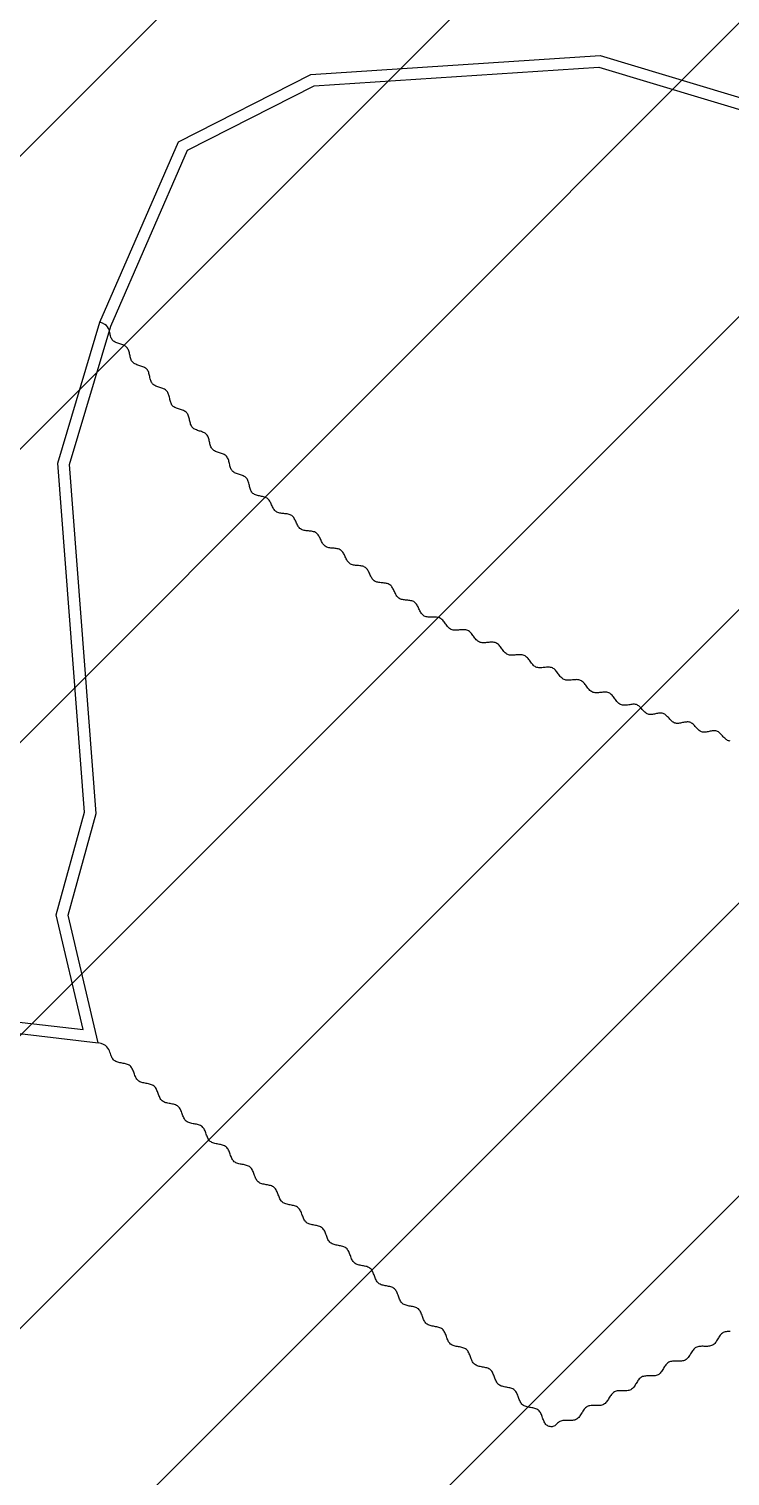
# Model space of a CAD drawing. Header units: metres. Extents: x 511708 to 512549, y 196282 to 196876.
# Drawn here: x 512452.11 to 512456.36, y 196498.23 to 196507 of the extents above; entities that cross this region are included whole.
import ezdxf

# ---------------------------------------------------------------- set-up
doc = ezdxf.new("R2010")
doc.units = ezdxf.units.M
doc.header["$MEASUREMENT"] = 0
doc.layers.get('0').update_dxf_attribs({"linetype": 'CONTINUOUS'})

msp = doc.modelspace()

# ---------------------------------------------------------------- hatches: boundary and pattern name
at = {"ltscale": 30}
h = msp.add_hatch(dxfattribs=at)
h.set_pattern_fill('LINE', color=2, scale=0.396, angle=45, style=0)
h.set_pattern_definition([(45, (510676.5057, 194380.4005), (-0.88904536, 0.88904536), [])])
edge = h.paths.add_edge_path(flags=16)
edge.add_arc((512447.2861, 196505.7065), 4.0759, 0, 360)
h.paths.add_polyline_path([(512436.1353, 196515.6696), (512458.4369, 196515.6696), (512458.4369, 196495.7434), (512436.1353, 196495.7434)])

# ---------------------------------------------------------------- linework, layer by layer
at = {"color": 3}
for p, q in [((512453.8205, 196506.7289), (512455.5753, 196506.8435)), ((512455.5753, 196506.8435), (512456.9037, 196506.4423)), ((512453.017, 196506.3195), (512453.8205, 196506.7289)), ((512453.8393, 196506.6606), (512455.5673, 196506.7735)), ((512455.5673, 196506.7735), (512456.9017, 196506.3705)), ((512453.0706, 196506.269), (512453.8393, 196506.6606)), ((512452.5403, 196505.226), (512453.017, 196506.3195)), ((512452.6055, 196505.2022), (512453.0706, 196506.269)), ((512452.285, 196504.3702), (512452.5403, 196505.226)), ((512452.3551, 196504.3627), (512452.6055, 196505.2022)), ((512452.4473, 196502.2533), (512452.285, 196504.3702)), ((512452.5173, 196502.2465), (512452.3551, 196504.3627)), ((512452.2751, 196501.6311), (512452.4473, 196502.2533)), ((512452.3466, 196501.6297), (512452.5173, 196502.2465)), ((512452.4391, 196500.9352), (512452.2751, 196501.6311)), ((512452.5292, 196500.8548), (512452.3466, 196501.6297)), ((512451.9442, 196500.9931), (512452.4391, 196500.9352)), ((512451.9312, 196500.9249), (512452.5292, 196500.8548))]:
    msp.add_line(p, q, dxfattribs=at)
at = {"color": 42, "lineweight": -3, "ltscale": 30}
for points in [[(512456.3635, 196502.6855), (512456.3581, 196502.6862), (512456.3529, 196502.6875), (512456.3479, 196502.6895), (512456.3431, 196502.6922), (512456.3386, 196502.6954), (512456.3342, 196502.6991), (512456.3299, 196502.7032), (512456.3257, 196502.7075), (512456.3215, 196502.712), (512456.3174, 196502.7166), (512456.3133, 196502.7212), (512456.3091, 196502.7257), (512456.3049, 196502.73), (512456.3006, 196502.734), (512456.2962, 196502.7377), (512456.2916, 196502.7409), (512456.2869, 196502.7436), (512456.2819, 196502.7456), (512456.2767, 196502.747), (512456.2713, 196502.7476), (512456.2657, 196502.7478), (512456.26, 196502.7475), (512456.2541, 196502.7468), (512456.2482, 196502.7458), (512456.2422, 196502.7447), (512456.2361, 196502.7434), (512456.2301, 196502.7422), (512456.2241, 196502.741), (512456.2181, 196502.7401), (512456.2123, 196502.7394), (512456.2065, 196502.739), (512456.2009, 196502.7392), (512456.1955, 196502.7399), (512456.1903, 196502.7412), (512456.1854, 196502.7432), (512456.1806, 196502.7459), (512456.176, 196502.7491), (512456.1716, 196502.7528), (512456.1673, 196502.7568), (512456.1631, 196502.7611), (512456.159, 196502.7657), (512456.1549, 196502.7702), (512456.1507, 196502.7748), (512456.1466, 196502.7793), (512456.1424, 196502.7837), (512456.1381, 196502.7877), (512456.1337, 196502.7914), (512456.1291, 196502.7946), (512456.1244, 196502.7973), (512456.1194, 196502.7993), (512456.1142, 196502.8006), (512456.1088, 196502.8013), (512456.1032, 196502.8014), (512456.0975, 196502.8011), (512456.0916, 196502.8004), (512456.0857, 196502.7995), (512456.0796, 196502.7983), (512456.0736, 196502.7971), (512456.0676, 196502.7958), (512456.0615, 196502.7947), (512456.0556, 196502.7937), (512456.0497, 196502.793), (512456.044, 196502.7927), (512456.0384, 196502.7928), (512456.033, 196502.7935), (512456.0278, 196502.7949), (512456.0228, 196502.7969), (512456.0181, 196502.7996), (512456.0135, 196502.8028), (512456.0091, 196502.8065), (512456.0048, 196502.8105), (512456.0006, 196502.8148), (512455.9965, 196502.8193), (512455.9923, 196502.8239), (512455.9882, 196502.8285), (512455.9841, 196502.833), (512455.9799, 196502.8373), (512455.9756, 196502.8414), (512455.9712, 196502.8451), (512455.9666, 196502.8483), (512455.9618, 196502.8509), (512455.9569, 196502.853), (512455.9517, 196502.8543), (512455.9463, 196502.855), (512455.9407, 196502.8551), (512455.9349, 196502.8548), (512455.9291, 196502.8541), (512455.9231, 196502.8531), (512455.9171, 196502.852), (512455.9111, 196502.8508), (512455.905, 196502.8495), (512455.899, 196502.8484), (512455.8931, 196502.8474), (512455.8872, 196502.8467), (512455.8815, 196502.8464), (512455.8759, 196502.8465), (512455.8705, 196502.8472), (512455.8653, 196502.8485), (512455.8603, 196502.8506), (512455.8556, 196502.8532), (512455.851, 196502.8564), (512455.8466, 196502.8601), (512455.8423, 196502.8642), (512455.8381, 196502.8685), (512455.8339, 196502.873), (512455.8298, 196502.8776), (512455.8257, 196502.8822), (512455.8215, 196502.8867), (512455.8173, 196502.891), (512455.813, 196502.895), (512455.8086, 196502.8987), (512455.8041, 196502.9019), (512455.7993, 196502.9046), (512455.7943, 196502.9066), (512455.7891, 196502.908), (512455.7837, 196502.9087), (512455.7781, 196502.9088), (512455.7723, 196502.9086), (512455.7663, 196502.9079), (512455.7602, 196502.9071), (512455.754, 196502.9061), (512455.7476, 196502.9051), (512455.7412, 196502.9042), (512455.7348, 196502.9034), (512455.7284, 196502.9029), (512455.722, 196502.9027), (512455.7158, 196502.9029), (512455.7098, 196502.9036), (512455.704, 196502.9049), (512455.6984, 196502.9069), (512455.6933, 196502.9096), (512455.6884, 196502.913), (512455.6837, 196502.917), (512455.6793, 196502.9215), (512455.6751, 196502.9264), (512455.671, 196502.9315), (512455.6669, 196502.9369), (512455.6629, 196502.9423), (512455.6589, 196502.9478), (512455.6549, 196502.9531), (512455.6508, 196502.9583), (512455.6465, 196502.9631), (512455.6421, 196502.9676), (512455.6375, 196502.9716), (512455.6326, 196502.975), (512455.6274, 196502.9777), (512455.6219, 196502.9797), (512455.6161, 196502.9811), (512455.61, 196502.9818), (512455.6037, 196502.9821), (512455.5973, 196502.9819), (512455.5907, 196502.9815), (512455.584, 196502.9809), (512455.5773, 196502.9802), (512455.5706, 196502.9795), (512455.564, 196502.9789), (512455.5574, 196502.9785), (512455.5509, 196502.9784), (512455.5446, 196502.9786), (512455.5386, 196502.9794), (512455.5327, 196502.9807), (512455.5272, 196502.9827), (512455.522, 196502.9854), (512455.5172, 196502.9888), (512455.5125, 196502.9928), (512455.5081, 196502.9973), (512455.5039, 196503.0022), (512455.4997, 196503.0073), (512455.4957, 196503.0127), (512455.4917, 196503.0181), (512455.4877, 196503.0236), (512455.4837, 196503.0289), (512455.4796, 196503.0341), (512455.4753, 196503.0389), (512455.4709, 196503.0434), (512455.4663, 196503.0474), (512455.4614, 196503.0508), (512455.4562, 196503.0535), (512455.4507, 196503.0555), (512455.4449, 196503.0569), (512455.4388, 196503.0576), (512455.4325, 196503.0579), (512455.4261, 196503.0577), (512455.4195, 196503.0573), (512455.4128, 196503.0567), (512455.4061, 196503.056), (512455.3994, 196503.0553), (512455.3927, 196503.0547), (512455.3862, 196503.0543), (512455.3797, 196503.0542), (512455.3734, 196503.0544), (512455.3673, 196503.0552), (512455.3615, 196503.0565), (512455.356, 196503.0585), (512455.3508, 196503.0612), (512455.3459, 196503.0647), (512455.3413, 196503.0686), (512455.3369, 196503.0731), (512455.3326, 196503.078), (512455.3285, 196503.0831), (512455.3245, 196503.0885), (512455.3205, 196503.0939), (512455.3165, 196503.0994), (512455.3125, 196503.1047), (512455.3084, 196503.1099), (512455.3041, 196503.1147), (512455.2997, 196503.1192), (512455.2951, 196503.1232), (512455.2902, 196503.1266), (512455.285, 196503.1294), (512455.2795, 196503.1313), (512455.2737, 196503.1327), (512455.2676, 196503.1334), (512455.2613, 196503.1337), (512455.2549, 196503.1336), (512455.2483, 196503.1331), (512455.2416, 196503.1325), (512455.2349, 196503.1318), (512455.2282, 196503.1311), (512455.2215, 196503.1305), (512455.2149, 196503.1301), (512455.2085, 196503.13), (512455.2022, 196503.1302), (512455.1961, 196503.131), (512455.1903, 196503.1323), (512455.1848, 196503.1343), (512455.1796, 196503.137), (512455.1747, 196503.1405), (512455.1701, 196503.1444), (512455.1657, 196503.1489), (512455.1614, 196503.1538), (512455.1573, 196503.1589), (512455.1533, 196503.1643), (512455.1493, 196503.1697), (512455.1453, 196503.1752), (512455.1413, 196503.1805), (512455.1372, 196503.1857), (512455.1329, 196503.1905), (512455.1285, 196503.195), (512455.1239, 196503.199), (512455.119, 196503.2024), (512455.1138, 196503.2052), (512455.1083, 196503.2072), (512455.1025, 196503.2085), (512455.0964, 196503.2092), (512455.0901, 196503.2095), (512455.0837, 196503.2094), (512455.0771, 196503.2089), (512455.0704, 196503.2083), (512455.0637, 196503.2076), (512455.057, 196503.2069), (512455.0503, 196503.2063), (512455.0437, 196503.2059), (512455.0373, 196503.2058), (512455.031, 196503.206), (512455.0249, 196503.2068), (512455.0191, 196503.2081), (512455.0136, 196503.2101), (512455.0084, 196503.2128), (512455.0035, 196503.2163), (512454.9989, 196503.2202), (512454.9945, 196503.2247), (512454.9902, 196503.2296), (512454.9861, 196503.2347), (512454.9821, 196503.2401), (512454.9781, 196503.2455), (512454.9741, 196503.251), (512454.9701, 196503.2563), (512454.9659, 196503.2615), (512454.9617, 196503.2663), (512454.9573, 196503.2708), (512454.9526, 196503.2748), (512454.9478, 196503.2782), (512454.9426, 196503.281), (512454.9371, 196503.283), (512454.9312, 196503.2843), (512454.9252, 196503.285), (512454.9189, 196503.2853), (512454.9124, 196503.2852), (512454.9059, 196503.2847), (512454.8992, 196503.2841), (512454.8925, 196503.2834), (512454.8858, 196503.2827), (512454.8791, 196503.2821), (512454.8725, 196503.2817), (512454.8661, 196503.2816), (512454.8598, 196503.2818), (512454.8537, 196503.2826), (512454.8479, 196503.2839), (512454.8424, 196503.2859), (512454.8372, 196503.2886), (512454.8323, 196503.2921), (512454.8277, 196503.296), (512454.8233, 196503.3005), (512454.819, 196503.3054), (512454.8149, 196503.3105), (512454.8109, 196503.3159), (512454.8069, 196503.3213), (512454.8029, 196503.3268), (512454.7988, 196503.3321), (512454.7947, 196503.3373), (512454.7905, 196503.3421), (512454.7861, 196503.3466), (512454.7814, 196503.3506), (512454.7765, 196503.354), (512454.7714, 196503.3568), (512454.7658, 196503.3588), (512454.76, 196503.3601), (512454.754, 196503.3608), (512454.7477, 196503.3611), (512454.7412, 196503.361), (512454.7346, 196503.3605), (512454.728, 196503.3599), (512454.7213, 196503.3592), (512454.7146, 196503.3585), (512454.7079, 196503.3579), (512454.7013, 196503.3575), (512454.6948, 196503.3574), (512454.6886, 196503.3576), (512454.6825, 196503.3584), (512454.6767, 196503.3597), (512454.6712, 196503.3617), (512454.666, 196503.3644), (512454.6611, 196503.3679), (512454.6565, 196503.3719), (512454.652, 196503.3763), (512454.6478, 196503.3812), (512454.6437, 196503.3863), (512454.6396, 196503.3917), (512454.6357, 196503.3971), (512454.6317, 196503.4026), (512454.6276, 196503.4079), (512454.6235, 196503.4131), (512454.6193, 196503.4179), (512454.6148, 196503.4224), (512454.6102, 196503.4264), (512454.6053, 196503.4298), (512454.6001, 196503.4326), (512454.5946, 196503.4346), (512454.5888, 196503.4359), (512454.5828, 196503.4367), (512454.5765, 196503.4371), (512454.5701, 196503.4372), (512454.5635, 196503.4371), (512454.5569, 196503.4369), (512454.5503, 196503.4368), (512454.5437, 196503.4368), (512454.5371, 196503.4371), (512454.5307, 196503.4376), (512454.5245, 196503.4385), (512454.5185, 196503.4398), (512454.5129, 196503.4416), (512454.5076, 196503.444), (512454.5027, 196503.447), (512454.4983, 196503.4506), (512454.4943, 196503.4548), (512454.4906, 196503.4594), (512454.4872, 196503.4646), (512454.4841, 196503.47), (512454.4812, 196503.4757), (512454.4783, 196503.4816), (512454.4756, 196503.4876), (512454.4728, 196503.4935), (512454.47, 196503.4994), (512454.467, 196503.5051), (512454.4639, 196503.5105), (512454.4605, 196503.5157), (512454.4569, 196503.5204), (512454.4528, 196503.5245), (512454.4484, 196503.5281), (512454.4435, 196503.5311), (512454.4382, 196503.5335), (512454.4326, 196503.5353), (512454.4266, 196503.5368), (512454.4204, 196503.5379), (512454.4141, 196503.5388), (512454.4076, 196503.5395), (512454.4011, 196503.5401), (512454.3945, 196503.5407), (512454.388, 196503.5414), (512454.3817, 196503.5422), (512454.3755, 196503.5433), (512454.3695, 196503.5448), (512454.3639, 196503.5467), (512454.3586, 196503.549), (512454.3537, 196503.552), (512454.3493, 196503.5556), (512454.3453, 196503.5598), (512454.3416, 196503.5645), (512454.3382, 196503.5696), (512454.3351, 196503.5751), (512454.3322, 196503.5808), (512454.3293, 196503.5866), (512454.3266, 196503.5926), (512454.3238, 196503.5985), (512454.321, 196503.6044), (512454.318, 196503.6101), (512454.3149, 196503.6156), (512454.3115, 196503.6207), (512454.3079, 196503.6254), (512454.3039, 196503.6296), (512454.2994, 196503.6332), (512454.2945, 196503.6361), (512454.2892, 196503.6385), (512454.2836, 196503.6404), (512454.2776, 196503.6418), (512454.2715, 196503.6429), (512454.2651, 196503.6438), (512454.2586, 196503.6445), (512454.2521, 196503.6451), (512454.2455, 196503.6457), (512454.2391, 196503.6464), (512454.2327, 196503.6473), (512454.2265, 196503.6484), (512454.2206, 196503.6498), (512454.2149, 196503.6517), (512454.2096, 196503.6541), (512454.2047, 196503.657), (512454.2003, 196503.6606), (512454.1963, 196503.6648), (512454.1926, 196503.6695), (512454.1893, 196503.6746), (512454.1861, 196503.6801), (512454.1832, 196503.6858), (512454.1804, 196503.6917), (512454.1776, 196503.6976), (512454.1748, 196503.7036), (512454.172, 196503.7095), (512454.169, 196503.7152), (512454.1659, 196503.7206), (512454.1625, 196503.7257), (512454.1589, 196503.7304), (512454.1549, 196503.7346), (512454.1504, 196503.7382), (512454.1456, 196503.7412), (512454.1403, 196503.7436), (512454.1346, 196503.7454), (512454.1287, 196503.7469), (512454.1225, 196503.748), (512454.1161, 196503.7488), (512454.1096, 196503.7495), (512454.1031, 196503.7501), (512454.0965, 196503.7508), (512454.0901, 196503.7514), (512454.0837, 196503.7523), (512454.0775, 196503.7534), (512454.0716, 196503.7549), (512454.0659, 196503.7567), (512454.0606, 196503.7591), (512454.0557, 196503.7621), (512454.0513, 196503.7657), (512454.0473, 196503.7699), (512454.0436, 196503.7746), (512454.0403, 196503.7797), (512454.0371, 196503.7851), (512454.0342, 196503.7908), (512454.0314, 196503.7967), (512454.0286, 196503.8027), (512454.0258, 196503.8086), (512454.023, 196503.8145), (512454.02, 196503.8202), (512454.0169, 196503.8257), (512454.0136, 196503.8308), (512454.0099, 196503.8355), (512454.0059, 196503.8397), (512454.0015, 196503.8433), (512453.9966, 196503.8462), (512453.9913, 196503.8486), (512453.9856, 196503.8505), (512453.9797, 196503.8519), (512453.9735, 196503.853), (512453.9671, 196503.8539), (512453.9606, 196503.8546), (512453.9541, 196503.8552), (512453.9476, 196503.8558), (512453.9411, 196503.8565), (512453.9347, 196503.8573), (512453.9285, 196503.8585), (512453.9226, 196503.8599), (512453.9169, 196503.8618), (512453.9116, 196503.8641), (512453.9067, 196503.8671), (512453.9023, 196503.8707), (512453.8983, 196503.8749), (512453.8946, 196503.8796), (512453.8913, 196503.8847), (512453.8882, 196503.8902), (512453.8852, 196503.8959), (512453.8824, 196503.9017), (512453.8796, 196503.9077), (512453.8768, 196503.9137), (512453.874, 196503.9195), (512453.8711, 196503.9252), (512453.8679, 196503.9307), (512453.8646, 196503.9358), (512453.8609, 196503.9405), (512453.8569, 196503.9447), (512453.8525, 196503.9483), (512453.8476, 196503.9513), (512453.8423, 196503.9536), (512453.8366, 196503.9555), (512453.8307, 196503.957), (512453.8245, 196503.9581), (512453.8181, 196503.9589), (512453.8117, 196503.9596), (512453.8051, 196503.9602), (512453.7986, 196503.9608), (512453.7921, 196503.9615), (512453.7857, 196503.9624), (512453.7795, 196503.9635), (512453.7736, 196503.9649), (512453.7679, 196503.9668), (512453.7626, 196503.9692), (512453.7578, 196503.9721), (512453.7533, 196503.9758), (512453.7493, 196503.9799), (512453.7457, 196503.9846), (512453.7423, 196503.9898), (512453.7392, 196503.9952), (512453.7362, 196504.0009), (512453.7334, 196504.0068), (512453.7306, 196504.0127), (512453.7278, 196504.0187), (512453.725, 196504.0246), (512453.7221, 196504.0303), (512453.7189, 196504.0357), (512453.7156, 196504.0408), (512453.7119, 196504.0455), (512453.7079, 196504.0497), (512453.7035, 196504.0533), (512453.6986, 196504.0563), (512453.6933, 196504.0587), (512453.6876, 196504.0605), (512453.6817, 196504.062), (512453.6755, 196504.0631), (512453.6692, 196504.064), (512453.6627, 196504.0647), (512453.6561, 196504.0653), (512453.6496, 196504.0659), (512453.6431, 196504.0666), (512453.6367, 196504.0674), (512453.6306, 196504.0685), (512453.6246, 196504.07), (512453.619, 196504.0719), (512453.6137, 196504.0742), (512453.6088, 196504.0772), (512453.6043, 196504.0808), (512453.6003, 196504.085), (512453.5967, 196504.0897), (512453.5933, 196504.0948), (512453.5902, 196504.1003), (512453.5872, 196504.106), (512453.5844, 196504.1118), (512453.5816, 196504.1178), (512453.5789, 196504.1237), (512453.576, 196504.1296), (512453.5731, 196504.1353), (512453.57, 196504.1408), (512453.5666, 196504.1459), (512453.5629, 196504.1506), (512453.5589, 196504.1548), (512453.5545, 196504.1584), (512453.5496, 196504.1613), (512453.5443, 196504.1637), (512453.5387, 196504.1657), (512453.5328, 196504.1673), (512453.5267, 196504.1686), (512453.5204, 196504.1698), (512453.514, 196504.1709), (512453.5077, 196504.1721), (512453.5013, 196504.1735), (512453.4951, 196504.175), (512453.4891, 196504.1769), (512453.4834, 196504.179), (512453.4779, 196504.1815), (512453.4729, 196504.1844), (512453.4683, 196504.1878), (512453.4642, 196504.1917), (512453.4607, 196504.1961), (512453.4578, 196504.2009), (512453.4552, 196504.2062), (512453.4531, 196504.2118), (512453.4512, 196504.2177), (512453.4496, 196504.2238), (512453.4481, 196504.23), (512453.4467, 196504.2363), (512453.4453, 196504.2426), (512453.4438, 196504.2488), (512453.4422, 196504.2549), (512453.4403, 196504.2608), (512453.4382, 196504.2664), (512453.4357, 196504.2717), (512453.4327, 196504.2765), (512453.4292, 196504.2809), (512453.4251, 196504.2848), (512453.4206, 196504.2882), (512453.4155, 196504.2911), (512453.4101, 196504.2938), (512453.4044, 196504.2961), (512453.3985, 196504.2983), (512453.3924, 196504.3003), (512453.3863, 196504.3023), (512453.3801, 196504.3042), (512453.3741, 196504.3062), (512453.3681, 196504.3084), (512453.3624, 196504.3108), (512453.357, 196504.3134), (512453.352, 196504.3164), (512453.3474, 196504.3198), (512453.3434, 196504.3236), (512453.3399, 196504.328), (512453.3369, 196504.3329), (512453.3344, 196504.3382), (512453.3322, 196504.3438), (512453.3304, 196504.3496), (512453.3287, 196504.3557), (512453.3273, 196504.362), (512453.3259, 196504.3683), (512453.3244, 196504.3745), (512453.323, 196504.3808), (512453.3213, 196504.3869), (512453.3195, 196504.3927), (512453.3173, 196504.3984), (512453.3148, 196504.4036), (512453.3118, 196504.4085), (512453.3083, 196504.4129), (512453.3043, 196504.4167), (512453.2997, 196504.4201), (512453.2947, 196504.4231), (512453.2893, 196504.4257), (512453.2836, 196504.4281), (512453.2776, 196504.4303), (512453.2716, 196504.4323), (512453.2654, 196504.4342), (512453.2593, 196504.4362), (512453.2532, 196504.4382), (512453.2473, 196504.4404), (512453.2416, 196504.4427), (512453.2362, 196504.4454), (512453.2312, 196504.4484), (512453.2266, 196504.4517), (512453.2225, 196504.4556), (512453.219, 196504.46), (512453.2161, 196504.4648), (512453.2135, 196504.4701), (512453.2114, 196504.4757), (512453.2095, 196504.4816), (512453.2079, 196504.4877), (512453.2064, 196504.4939), (512453.205, 196504.5002), (512453.2036, 196504.5065), (512453.2021, 196504.5127), (512453.2005, 196504.5188), (512453.1986, 196504.5247), (512453.1965, 196504.5303), (512453.1939, 196504.5356), (512453.191, 196504.5405), (512453.1875, 196504.5448), (512453.1834, 196504.5487), (512453.1788, 196504.5521), (512453.1738, 196504.5551), (512453.1684, 196504.5577), (512453.1627, 196504.5601), (512453.1568, 196504.5622), (512453.1507, 196504.5643), (512453.1446, 196504.5662), (512453.1384, 196504.5682), (512453.1324, 196504.5702), (512453.1264, 196504.5723), (512453.1207, 196504.5747), (512453.1153, 196504.5773), (512453.1103, 196504.5803), (512453.1057, 196504.5837), (512453.1017, 196504.5876), (512453.0982, 196504.592), (512453.0952, 196504.5968), (512453.0927, 196504.6021), (512453.0905, 196504.6077), (512453.0887, 196504.6136), (512453.087, 196504.6197), (512453.0855, 196504.6259), (512453.0841, 196504.6322), (512453.0827, 196504.6385), (512453.0812, 196504.6447), (512453.0796, 196504.6508), (512453.0778, 196504.6567), (512453.0756, 196504.6623), (512453.0731, 196504.6676), (512453.0701, 196504.6724), (512453.0666, 196504.6768), (512453.0626, 196504.6807), (512453.058, 196504.6841), (512453.0529, 196504.687), (512453.0475, 196504.6897), (512453.0418, 196504.692), (512453.0359, 196504.6942), (512453.0299, 196504.6962), (512453.0237, 196504.6982), (512453.0176, 196504.7001), (512453.0115, 196504.7021), (512453.0056, 196504.7043), (512452.9999, 196504.7067), (512452.9945, 196504.7093), (512452.9894, 196504.7123), (512452.9849, 196504.7157), (512452.9808, 196504.7195), (512452.9773, 196504.7239), (512452.9743, 196504.7288), (512452.9718, 196504.7341), (512452.9697, 196504.7397), (512452.9678, 196504.7455), (512452.9662, 196504.7516), (512452.9647, 196504.7579), (512452.9633, 196504.7642), (512452.9619, 196504.7705), (512452.9604, 196504.7767), (512452.9588, 196504.7828), (512452.9569, 196504.7886), (512452.9548, 196504.7943), (512452.9522, 196504.7995), (512452.9493, 196504.8044), (512452.9458, 196504.8088), (512452.9417, 196504.8126), (512452.9371, 196504.816), (512452.9321, 196504.819), (512452.9267, 196504.8216), (512452.921, 196504.824), (512452.9151, 196504.8262), (512452.909, 196504.8282), (512452.9029, 196504.8301), (512452.8967, 196504.8321), (512452.8906, 196504.8341), (512452.8847, 196504.8363), (512452.879, 196504.8386), (512452.8736, 196504.8413), (512452.8686, 196504.8443), (512452.864, 196504.8476), (512452.8599, 196504.8515), (512452.8564, 196504.8559), (512452.8535, 196504.8607), (512452.851, 196504.866), (512452.8488, 196504.8716), (512452.8469, 196504.8775), (512452.8453, 196504.8836), (512452.8438, 196504.8898), (512452.8424, 196504.8961), (512452.841, 196504.9024), (512452.8395, 196504.9086), (512452.8379, 196504.9147), (512452.836, 196504.9206), (512452.8339, 196504.9262), (512452.8314, 196504.9315), (512452.8284, 196504.9364), (512452.8249, 196504.9407), (512452.8208, 196504.9446), (512452.8163, 196504.948), (512452.8112, 196504.951), (512452.8058, 196504.9536), (512452.8001, 196504.956), (512452.7942, 196504.9581), (512452.7881, 196504.9602), (512452.782, 196504.9621), (512452.7758, 196504.9641), (512452.7698, 196504.9661), (512452.7639, 196504.9682), (512452.7582, 196504.9706), (512452.7528, 196504.9732), (512452.7477, 196504.9762), (512452.7431, 196504.9796), (512452.7391, 196504.9835), (512452.7356, 196504.9879), (512452.7326, 196504.9927), (512452.7301, 196504.998), (512452.7279, 196505.0036), (512452.7261, 196505.0095), (512452.7245, 196505.0156), (512452.723, 196505.0218), (512452.7216, 196505.0281), (512452.7202, 196505.0344), (512452.7187, 196505.0406), (512452.717, 196505.0467), (512452.7152, 196505.0526), (512452.713, 196505.0582), (512452.7105, 196505.0635), (512452.7075, 196505.0683), (512452.704, 196505.0727), (512452.7, 196505.0766), (512452.6954, 196505.08), (512452.6904, 196505.0829), (512452.685, 196505.0856), (512452.6793, 196505.0879), (512452.6734, 196505.0901), (512452.6673, 196505.0921), (512452.6611, 196505.0941), (512452.655, 196505.096), (512452.6489, 196505.0981), (512452.643, 196505.1002), (512452.6373, 196505.1026), (512452.6319, 196505.1052), (512452.6269, 196505.1082), (512452.6223, 196505.1116), (512452.6182, 196505.1154), (512452.6147, 196505.1198), (512452.6117, 196505.1247), (512452.6092, 196505.1302), (512452.607, 196505.1361), (512452.605, 196505.1425), (512452.6032, 196505.1493), (512452.6015, 196505.1566), (512452.5998, 196505.1643), (512452.5979, 196505.1723), (512452.5954, 196505.1806), (512452.5919, 196505.1889), (512452.5868, 196505.1972), (512452.5795, 196505.2052), (512452.5697, 196505.2128), (512452.5568, 196505.2198), (512452.5403, 196505.226)], [(512456.364, 196499.104), (512456.3573, 196499.1041), (512456.3507, 196499.104), (512456.3442, 196499.1036), (512456.338, 196499.1028), (512456.332, 196499.1016), (512456.3262, 196499.0998), (512456.3209, 196499.0973), (512456.3159, 196499.0941), (512456.3113, 196499.0903), (512456.307, 196499.086), (512456.303, 196499.0811), (512456.2991, 196499.0759), (512456.2954, 196499.0704), (512456.2918, 196499.0647), (512456.2883, 196499.059), (512456.2847, 196499.0532), (512456.2811, 196499.0475), (512456.2775, 196499.042), (512456.2736, 196499.0368), (512456.2696, 196499.032), (512456.2652, 196499.0276), (512456.2606, 196499.0238), (512456.2557, 196499.0206), (512456.2503, 196499.0182), (512456.2446, 196499.0164), (512456.2386, 196499.0151), (512456.2323, 196499.0144), (512456.2259, 196499.014), (512456.2193, 196499.0138), (512456.2125, 196499.0139), (512456.2058, 196499.0141), (512456.199, 196499.0142), (512456.1923, 196499.0143), (512456.1857, 196499.0141), (512456.1792, 196499.0137), (512456.1729, 196499.013), (512456.1669, 196499.0117), (512456.1612, 196499.0099), (512456.1559, 196499.0075), (512456.1509, 196499.0043), (512456.1463, 196499.0005), (512456.142, 196498.9961), (512456.1379, 196498.9913), (512456.1341, 196498.9861), (512456.1304, 196498.9806), (512456.1268, 196498.9749), (512456.1233, 196498.9691), (512456.1197, 196498.9634), (512456.1161, 196498.9577), (512456.1124, 196498.9522), (512456.1086, 196498.947), (512456.1045, 196498.9422), (512456.1002, 196498.9378), (512456.0956, 196498.934), (512456.0906, 196498.9308), (512456.0853, 196498.9284), (512456.0796, 196498.9266), (512456.0736, 196498.9253), (512456.0673, 196498.9245), (512456.0609, 196498.9241), (512456.0542, 196498.924), (512456.0475, 196498.9241), (512456.0407, 196498.9242), (512456.034, 196498.9244), (512456.0273, 196498.9244), (512456.0206, 196498.9243), (512456.0142, 196498.9239), (512456.0079, 196498.9231), (512456.0019, 196498.9219), (512455.9962, 196498.9201), (512455.9908, 196498.9176), (512455.9859, 196498.9145), (512455.9813, 196498.9107), (512455.977, 196498.9063), (512455.9729, 196498.9015), (512455.9691, 196498.8962), (512455.9654, 196498.8908), (512455.9618, 196498.8851), (512455.9582, 196498.8793), (512455.9547, 196498.8735), (512455.9511, 196498.8679), (512455.9474, 196498.8624), (512455.9436, 196498.8572), (512455.9395, 196498.8523), (512455.9352, 196498.848), (512455.9306, 196498.8441), (512455.9256, 196498.841), (512455.9203, 196498.8385), (512455.9146, 196498.8367), (512455.9086, 196498.8355), (512455.9023, 196498.8347), (512455.8958, 196498.8343), (512455.8892, 196498.8342), (512455.8825, 196498.8342), (512455.8757, 196498.8344), (512455.869, 196498.8346), (512455.8622, 196498.8346), (512455.8556, 196498.8345), (512455.8492, 196498.8341), (512455.8429, 196498.8333), (512455.8369, 196498.8321), (512455.8312, 196498.8303), (512455.8258, 196498.8278), (512455.8209, 196498.8247), (512455.8163, 196498.8208), (512455.8119, 196498.8165), (512455.8079, 196498.8116), (512455.804, 196498.8064), (512455.8004, 196498.8009), (512455.7968, 196498.7953), (512455.7932, 196498.7895), (512455.7897, 196498.7837), (512455.7861, 196498.778), (512455.7824, 196498.7725), (512455.7785, 196498.7673), (512455.7745, 196498.7625), (512455.7702, 196498.7581), (512455.7656, 196498.7543), (512455.7606, 196498.7511), (512455.7552, 196498.7487), (512455.7495, 196498.7469), (512455.7435, 196498.7457), (512455.7373, 196498.7449), (512455.7308, 196498.7445), (512455.7242, 196498.7444), (512455.7175, 196498.7444), (512455.7107, 196498.7446), (512455.7039, 196498.7447), (512455.6972, 196498.7448), (512455.6906, 196498.7447), (512455.6841, 196498.7443), (512455.6779, 196498.7435), (512455.6719, 196498.7422), (512455.6661, 196498.7404), (512455.6608, 196498.738), (512455.6558, 196498.7348), (512455.6512, 196498.731), (512455.6469, 196498.7266), (512455.6429, 196498.7218), (512455.639, 196498.7166), (512455.6353, 196498.7111), (512455.6317, 196498.7054), (512455.6282, 196498.6997), (512455.6246, 196498.6939), (512455.621, 196498.6882), (512455.6173, 196498.6827), (512455.6135, 196498.6775), (512455.6094, 196498.6727), (512455.6051, 196498.6683), (512455.6005, 196498.6645), (512455.5956, 196498.6613), (512455.5902, 196498.6589), (512455.5845, 196498.6571), (512455.5785, 196498.6558), (512455.5722, 196498.6551), (512455.5658, 196498.6546), (512455.5592, 196498.6545), (512455.5524, 196498.6546), (512455.5457, 196498.6547), (512455.5389, 196498.6549), (512455.5322, 196498.655), (512455.5256, 196498.6548), (512455.5191, 196498.6544), (512455.5128, 196498.6537), (512455.5068, 196498.6524), (512455.5011, 196498.6506), (512455.4958, 196498.6482), (512455.4908, 196498.645), (512455.4862, 196498.6412), (512455.4819, 196498.6368), (512455.4778, 196498.632), (512455.474, 196498.6268), (512455.4703, 196498.6213), (512455.4667, 196498.6156), (512455.4632, 196498.6098), (512455.4596, 196498.6041), (512455.456, 196498.5984), (512455.4523, 196498.5929), (512455.4485, 196498.5877), (512455.4444, 196498.5828), (512455.4401, 196498.5785), (512455.4355, 196498.5747), (512455.4305, 196498.5715), (512455.4252, 196498.569), (512455.4195, 196498.5672), (512455.4135, 196498.566), (512455.4072, 196498.5652), (512455.4008, 196498.5648), (512455.3941, 196498.5647), (512455.3874, 196498.5648), (512455.3806, 196498.5649), (512455.3739, 196498.5651), (512455.3672, 196498.5651), (512455.3605, 196498.565), (512455.3541, 196498.5646), (512455.3478, 196498.5638), (512455.3418, 196498.5626), (512455.3361, 196498.5608), (512455.3307, 196498.5583), (512455.3258, 196498.5552), (512455.3211, 196498.5515), (512455.3166, 196498.5475), (512455.3123, 196498.5433), (512455.3079, 196498.5392), (512455.3035, 196498.5354), (512455.2988, 196498.532), (512455.2938, 196498.5293), (512455.2885, 196498.5275), (512455.2829, 196498.5265), (512455.2771, 196498.5263), (512455.2712, 196498.5269), (512455.2655, 196498.5283), (512455.2599, 196498.5304), (512455.2547, 196498.5332), (512455.2499, 196498.5367), (512455.2456, 196498.5409), (512455.2418, 196498.5456), (512455.2384, 196498.5508), (512455.2354, 196498.5564), (512455.2326, 196498.5624), (512455.23, 196498.5686), (512455.2276, 196498.575), (512455.2253, 196498.5814), (512455.2229, 196498.5879), (512455.2205, 196498.5943), (512455.2179, 196498.6005), (512455.2152, 196498.6064), (512455.2121, 196498.6121), (512455.2087, 196498.6173), (512455.2049, 196498.622), (512455.2007, 196498.6262), (512455.1958, 196498.6297), (512455.1905, 196498.6327), (512455.1848, 196498.6351), (512455.1787, 196498.6372), (512455.1724, 196498.6389), (512455.1658, 196498.6404), (512455.1592, 196498.6417), (512455.1524, 196498.6429), (512455.1456, 196498.6441), (512455.1389, 196498.6454), (512455.1324, 196498.6469), (512455.1261, 196498.6486), (512455.12, 196498.6507), (512455.1143, 196498.6531), (512455.109, 196498.6561), (512455.1041, 196498.6596), (512455.0999, 196498.6637), (512455.096, 196498.6685), (512455.0927, 196498.6737), (512455.0896, 196498.6793), (512455.0869, 196498.6853), (512455.0843, 196498.6915), (512455.0819, 196498.6979), (512455.0795, 196498.7043), (512455.0772, 196498.7108), (512455.0748, 196498.7172), (512455.0722, 196498.7234), (512455.0694, 196498.7293), (512455.0664, 196498.735), (512455.063, 196498.7402), (512455.0592, 196498.7449), (512455.0549, 196498.7491), (512455.0501, 196498.7526), (512455.0448, 196498.7555), (512455.0391, 196498.758), (512455.033, 196498.7601), (512455.0267, 196498.7618), (512455.0201, 196498.7632), (512455.0134, 196498.7645), (512455.0067, 196498.7658), (512454.9999, 196498.767), (512454.9932, 196498.7683), (512454.9867, 196498.7698), (512454.9803, 196498.7715), (512454.9743, 196498.7735), (512454.9685, 196498.776), (512454.9632, 196498.7789), (512454.9584, 196498.7825), (512454.9541, 196498.7866), (512454.9503, 196498.7914), (512454.9469, 196498.7966), (512454.9439, 196498.8022), (512454.9411, 196498.8082), (512454.9386, 196498.8144), (512454.9361, 196498.8208), (512454.9338, 196498.8272), (512454.9314, 196498.8337), (512454.929, 196498.84), (512454.9265, 196498.8463), (512454.9237, 196498.8522), (512454.9207, 196498.8579), (512454.9173, 196498.8631), (512454.9135, 196498.8678), (512454.9092, 196498.872), (512454.9044, 196498.8755), (512454.8991, 196498.8784), (512454.8933, 196498.8809), (512454.8873, 196498.8829), (512454.8809, 196498.8847), (512454.8744, 196498.8861), (512454.8677, 196498.8874), (512454.8609, 196498.8887), (512454.8542, 196498.8899), (512454.8475, 196498.8912), (512454.8409, 196498.8927), (512454.8346, 196498.8944), (512454.8285, 196498.8964), (512454.8228, 196498.8989), (512454.8175, 196498.9018), (512454.8127, 196498.9054), (512454.8084, 196498.9095), (512454.8046, 196498.9142), (512454.8012, 196498.9195), (512454.7982, 196498.9251), (512454.7954, 196498.9311), (512454.7928, 196498.9373), (512454.7904, 196498.9436), (512454.7881, 196498.9501), (512454.7857, 196498.9566), (512454.7833, 196498.9629), (512454.7807, 196498.9691), (512454.778, 196498.9751), (512454.7749, 196498.9807), (512454.7715, 196498.986), (512454.7677, 196498.9907), (512454.7635, 196498.9948), (512454.7586, 196498.9984), (512454.7533, 196499.0013), (512454.7476, 196499.0038), (512454.7415, 196499.0058), (512454.7352, 196499.0075), (512454.7286, 196499.009), (512454.722, 196499.0103), (512454.7152, 196499.0115), (512454.7084, 196499.0128), (512454.7017, 196499.0141), (512454.6952, 196499.0155), (512454.6889, 196499.0173), (512454.6828, 196499.0193), (512454.6771, 196499.0218), (512454.6718, 196499.0247), (512454.6669, 196499.0282), (512454.6626, 196499.0324), (512454.6588, 196499.0371), (512454.6555, 196499.0423), (512454.6524, 196499.048), (512454.6497, 196499.0539), (512454.6471, 196499.0602), (512454.6447, 196499.0665), (512454.6423, 196499.073), (512454.64, 196499.0794), (512454.6376, 196499.0858), (512454.635, 196499.092), (512454.6322, 196499.098), (512454.6292, 196499.1036), (512454.6258, 196499.1088), (512454.622, 196499.1136), (512454.6177, 196499.1177), (512454.6129, 196499.1213), (512454.6076, 196499.1242), (512454.6019, 196499.1267), (512454.5958, 196499.1287), (512454.5895, 196499.1304), (512454.5829, 196499.1319), (512454.5762, 196499.1332), (512454.5695, 196499.1344), (512454.5627, 196499.1357), (512454.556, 196499.137), (512454.5495, 196499.1384), (512454.5431, 196499.1401), (512454.537, 196499.1422), (512454.5313, 196499.1446), (512454.526, 196499.1476), (512454.5212, 196499.1511), (512454.5169, 196499.1553), (512454.5131, 196499.16), (512454.5097, 196499.1652), (512454.5067, 196499.1709), (512454.5039, 196499.1768), (512454.5014, 196499.183), (512454.4989, 196499.1894), (512454.4966, 196499.1959), (512454.4942, 196499.2023), (512454.4918, 196499.2087), (512454.4893, 196499.2149), (512454.4865, 196499.2209), (512454.4835, 196499.2265), (512454.4801, 196499.2317), (512454.4763, 196499.2365), (512454.472, 196499.2406), (512454.4672, 196499.2441), (512454.4619, 196499.2471), (512454.4561, 196499.2495), (512454.4501, 196499.2516), (512454.4437, 196499.2533), (512454.4372, 196499.2548), (512454.4305, 196499.2561), (512454.4237, 196499.2573), (512454.417, 196499.2585), (512454.4103, 196499.2598), (512454.4037, 196499.2613), (512454.3974, 196499.263), (512454.3913, 196499.2651), (512454.3856, 196499.2675), (512454.3803, 196499.2705), (512454.3755, 196499.274), (512454.3712, 196499.2782), (512454.3674, 196499.2829), (512454.364, 196499.2881), (512454.3609, 196499.2938), (512454.3582, 196499.2997), (512454.3556, 196499.3059), (512454.3532, 196499.3123), (512454.3509, 196499.3188), (512454.3485, 196499.3252), (512454.3461, 196499.3316), (512454.3435, 196499.3378), (512454.3408, 196499.3438), (512454.3377, 196499.3494), (512454.3343, 196499.3546), (512454.3305, 196499.3593), (512454.3263, 196499.3635), (512454.3214, 196499.367), (512454.3161, 196499.37), (512454.3104, 196499.3724), (512454.3043, 196499.3745), (512454.298, 196499.3762), (512454.2914, 196499.3777), (512454.2848, 196499.379), (512454.278, 196499.3802), (512454.2712, 196499.3814), (512454.2645, 196499.3827), (512454.258, 196499.3842), (512454.2516, 196499.3859), (512454.2456, 196499.388), (512454.2399, 196499.3904), (512454.2346, 196499.3934), (512454.2297, 196499.3969), (512454.2254, 196499.4011), (512454.2216, 196499.4058), (512454.2183, 196499.411), (512454.2152, 196499.4166), (512454.2124, 196499.4226), (512454.2099, 196499.4288), (512454.2075, 196499.4352), (512454.2051, 196499.4416), (512454.2028, 196499.4481), (512454.2004, 196499.4545), (512454.1978, 196499.4607), (512454.195, 196499.4666), (512454.192, 196499.4723), (512454.1886, 196499.4775), (512454.1848, 196499.4822), (512454.1805, 196499.4864), (512454.1757, 196499.4899), (512454.1704, 196499.4929), (512454.1647, 196499.4953), (512454.1586, 196499.4974), (512454.1523, 196499.4991), (512454.1457, 196499.5006), (512454.139, 196499.5019), (512454.1323, 196499.5031), (512454.1255, 196499.5043), (512454.1188, 196499.5056), (512454.1123, 196499.5071), (512454.1059, 196499.5088), (512454.0998, 196499.5108), (512454.0941, 196499.5133), (512454.0888, 196499.5163), (512454.084, 196499.5198), (512454.0797, 196499.5239), (512454.0759, 196499.5287), (512454.0725, 196499.5339), (512454.0695, 196499.5395), (512454.0667, 196499.5455), (512454.0642, 196499.5517), (512454.0617, 196499.5581), (512454.0594, 196499.5645), (512454.057, 196499.571), (512454.0546, 196499.5774), (512454.0521, 196499.5836), (512454.0493, 196499.5895), (512454.0463, 196499.5952), (512454.0429, 196499.6004), (512454.0391, 196499.6051), (512454.0348, 196499.6093), (512454.03, 196499.6128), (512454.0247, 196499.6157), (512454.0189, 196499.6182), (512454.0129, 196499.6202), (512454.0065, 196499.622), (512454, 196499.6234), (512453.9933, 196499.6247), (512453.9865, 196499.626), (512453.9798, 196499.6272), (512453.9731, 196499.6285), (512453.9665, 196499.63), (512453.9602, 196499.6317), (512453.9541, 196499.6337), (512453.9484, 196499.6362), (512453.9431, 196499.6391), (512453.9383, 196499.6427), (512453.934, 196499.6468), (512453.9302, 196499.6516), (512453.9268, 196499.6568), (512453.9237, 196499.6624), (512453.921, 196499.6684), (512453.9184, 196499.6746), (512453.916, 196499.681), (512453.9137, 196499.6874), (512453.9113, 196499.6939), (512453.9089, 196499.7002), (512453.9063, 196499.7065), (512453.9036, 196499.7124), (512453.9005, 196499.718), (512453.8971, 196499.7233), (512453.8933, 196499.728), (512453.889, 196499.7322), (512453.8842, 196499.7357), (512453.8789, 196499.7386), (512453.8732, 196499.7411), (512453.8671, 196499.7431), (512453.8608, 196499.7449), (512453.8542, 196499.7463), (512453.8476, 196499.7476), (512453.8408, 196499.7489), (512453.834, 196499.7501), (512453.8273, 196499.7514), (512453.8208, 196499.7529), (512453.8144, 196499.7546), (512453.8084, 196499.7566), (512453.8027, 196499.7591), (512453.7974, 196499.762), (512453.7925, 196499.7656), (512453.7882, 196499.7697), (512453.7844, 196499.7744), (512453.7811, 196499.7797), (512453.778, 196499.7853), (512453.7752, 196499.7913), (512453.7727, 196499.7975), (512453.7703, 196499.8038), (512453.7679, 196499.8103), (512453.7656, 196499.8168), (512453.7632, 196499.8231), (512453.7606, 196499.8293), (512453.7578, 196499.8353), (512453.7548, 196499.8409), (512453.7514, 196499.8462), (512453.7476, 196499.8509), (512453.7433, 196499.855), (512453.7385, 196499.8586), (512453.7332, 196499.8615), (512453.7275, 196499.864), (512453.7214, 196499.866), (512453.7151, 196499.8677), (512453.7085, 196499.8692), (512453.7018, 196499.8705), (512453.6951, 196499.8717), (512453.6883, 196499.873), (512453.6816, 196499.8743), (512453.6751, 196499.8757), (512453.6687, 196499.8775), (512453.6626, 196499.8795), (512453.6569, 196499.882), (512453.6516, 196499.8849), (512453.6468, 196499.8884), (512453.6425, 196499.8926), (512453.6387, 196499.8973), (512453.6353, 196499.9025), (512453.6323, 196499.9082), (512453.6295, 196499.9141), (512453.627, 196499.9204), (512453.6245, 196499.9267), (512453.6222, 196499.9332), (512453.6198, 196499.9396), (512453.6174, 196499.946), (512453.6149, 196499.9522), (512453.6121, 196499.9582), (512453.6091, 196499.9638), (512453.6057, 196499.969), (512453.6019, 196499.9738), (512453.5976, 196499.9779), (512453.5928, 196499.9815), (512453.5875, 196499.9844), (512453.5817, 196499.9869), (512453.5757, 196499.9889), (512453.5693, 196499.9906), (512453.5628, 196499.9921), (512453.5561, 196499.9934), (512453.5493, 196499.9946), (512453.5426, 196499.9958), (512453.5359, 196499.9972), (512453.5293, 196499.9986), (512453.523, 196500.0003), (512453.5169, 196500.0024), (512453.5112, 196500.0048), (512453.5059, 196500.0078), (512453.5011, 196500.0113), (512453.4968, 196500.0155), (512453.493, 196500.0202), (512453.4896, 196500.0254), (512453.4865, 196500.0311), (512453.4838, 196500.037), (512453.4812, 196500.0432), (512453.4788, 196500.0496), (512453.4765, 196500.0561), (512453.4741, 196500.0625), (512453.4717, 196500.0689), (512453.4691, 196500.0751), (512453.4664, 196500.0811), (512453.4633, 196500.0867), (512453.4599, 196500.0919), (512453.4561, 196500.0967), (512453.4518, 196500.1008), (512453.447, 196500.1043), (512453.4417, 196500.1073), (512453.436, 196500.1097), (512453.4299, 196500.1118), (512453.4236, 196500.1135), (512453.417, 196500.115), (512453.4103, 196500.1163), (512453.4036, 196500.1175), (512453.3968, 196500.1187), (512453.3901, 196500.12), (512453.3836, 196500.1215), (512453.3772, 196500.1232), (512453.3712, 196500.1253), (512453.3655, 196500.1277), (512453.3602, 196500.1307), (512453.3553, 196500.1342), (512453.351, 196500.1384), (512453.3472, 196500.1431), (512453.3438, 196500.1483), (512453.3408, 196500.154), (512453.338, 196500.1599), (512453.3355, 196500.1661), (512453.3331, 196500.1725), (512453.3307, 196500.179), (512453.3284, 196500.1854), (512453.326, 196500.1918), (512453.3234, 196500.198), (512453.3206, 196500.204), (512453.3176, 196500.2096), (512453.3142, 196500.2148), (512453.3104, 196500.2195), (512453.3061, 196500.2237), (512453.3013, 196500.2272), (512453.296, 196500.2302), (512453.2903, 196500.2326), (512453.2842, 196500.2347), (512453.2779, 196500.2364), (512453.2713, 196500.2379), (512453.2646, 196500.2392), (512453.2579, 196500.2404), (512453.2511, 196500.2416), (512453.2444, 196500.2429), (512453.2379, 196500.2444), (512453.2315, 196500.2461), (512453.2254, 196500.2482), (512453.2197, 196500.2506), (512453.2144, 196500.2536), (512453.2096, 196500.2571), (512453.2053, 196500.2612), (512453.2015, 196500.266), (512453.1981, 196500.2712), (512453.1951, 196500.2768), (512453.1923, 196500.2828), (512453.1898, 196500.289), (512453.1873, 196500.2954), (512453.185, 196500.3018), (512453.1826, 196500.3083), (512453.1802, 196500.3147), (512453.1777, 196500.3209), (512453.1749, 196500.3268), (512453.1719, 196500.3325), (512453.1685, 196500.3377), (512453.1647, 196500.3424), (512453.1604, 196500.3466), (512453.1556, 196500.3501), (512453.1503, 196500.3531), (512453.1445, 196500.3555), (512453.1385, 196500.3576), (512453.1321, 196500.3593), (512453.1256, 196500.3607), (512453.1189, 196500.3621), (512453.1121, 196500.3633), (512453.1054, 196500.3645), (512453.0987, 196500.3658), (512453.0921, 196500.3673), (512453.0858, 196500.369), (512453.0797, 196500.371), (512453.074, 196500.3735), (512453.0687, 196500.3765), (512453.0639, 196500.38), (512453.0596, 196500.3841), (512453.0558, 196500.3889), (512453.0524, 196500.3941), (512453.0493, 196500.3997), (512453.0466, 196500.4057), (512453.044, 196500.4119), (512453.0416, 196500.4183), (512453.0393, 196500.4247), (512453.0369, 196500.4312), (512453.0345, 196500.4376), (512453.0319, 196500.4438), (512453.0292, 196500.4497), (512453.0261, 196500.4554), (512453.0227, 196500.4606), (512453.0189, 196500.4653), (512453.0146, 196500.4695), (512453.0098, 196500.473), (512453.0045, 196500.4759), (512452.9988, 196500.4784), (512452.9927, 196500.4804), (512452.9864, 196500.4822), (512452.9798, 196500.4836), (512452.9731, 196500.4849), (512452.9664, 196500.4862), (512452.9596, 196500.4874), (512452.9529, 196500.4887), (512452.9464, 196500.4902), (512452.94, 196500.4919), (512452.934, 196500.4939), (512452.9283, 196500.4964), (512452.9229, 196500.4993), (512452.9181, 196500.5029), (512452.9138, 196500.507), (512452.91, 196500.5117), (512452.9066, 196500.517), (512452.9036, 196500.5226), (512452.9008, 196500.5286), (512452.8983, 196500.5348), (512452.8959, 196500.5412), (512452.8935, 196500.5476), (512452.8912, 196500.5541), (512452.8888, 196500.5604), (512452.8862, 196500.5666), (512452.8834, 196500.5726), (512452.8804, 196500.5782), (512452.877, 196500.5835), (512452.8732, 196500.5882), (512452.8689, 196500.5924), (512452.8641, 196500.5959), (512452.8588, 196500.5988), (512452.8531, 196500.6013), (512452.847, 196500.6033), (512452.8407, 196500.605), (512452.8341, 196500.6065), (512452.8274, 196500.6078), (512452.8207, 196500.6091), (512452.8139, 196500.6103), (512452.8072, 196500.6116), (512452.8007, 196500.6131), (512452.7943, 196500.6148), (512452.7882, 196500.6168), (512452.7825, 196500.6193), (512452.7772, 196500.6222), (512452.7724, 196500.6257), (512452.7681, 196500.6299), (512452.7643, 196500.6346), (512452.7609, 196500.6399), (512452.7579, 196500.6455), (512452.7551, 196500.6515), (512452.7526, 196500.6577), (512452.7501, 196500.664), (512452.7478, 196500.6705), (512452.7454, 196500.677), (512452.743, 196500.6833), (512452.7405, 196500.6895), (512452.7377, 196500.6955), (512452.7347, 196500.7011), (512452.7313, 196500.7064), (512452.7275, 196500.7111), (512452.7232, 196500.7152), (512452.7184, 196500.7188), (512452.7131, 196500.7217), (512452.7073, 196500.7242), (512452.7013, 196500.7262), (512452.6949, 196500.7279), (512452.6884, 196500.7294), (512452.6817, 196500.7307), (512452.6749, 196500.7319), (512452.6682, 196500.7332), (512452.6615, 196500.7345), (512452.6549, 196500.7359), (512452.6486, 196500.7377), (512452.6425, 196500.7397), (512452.6368, 196500.7422), (512452.6315, 196500.7451), (512452.6267, 196500.7486), (512452.6224, 196500.7528), (512452.6185, 196500.7576), (512452.6151, 196500.763), (512452.6119, 196500.7689), (512452.609, 196500.7754), (512452.6062, 196500.7824), (512452.6034, 196500.7898), (512452.6005, 196500.7977), (512452.5974, 196500.8059), (512452.5937, 196500.8144), (512452.5888, 196500.8227), (512452.5822, 196500.8307), (512452.5735, 196500.8382), (512452.5621, 196500.8448), (512452.5475, 196500.8505), (512452.5292, 196500.8548)]]:
    msp.add_lwpolyline(points, dxfattribs=at)

doc.saveas('drawing.dxf')
